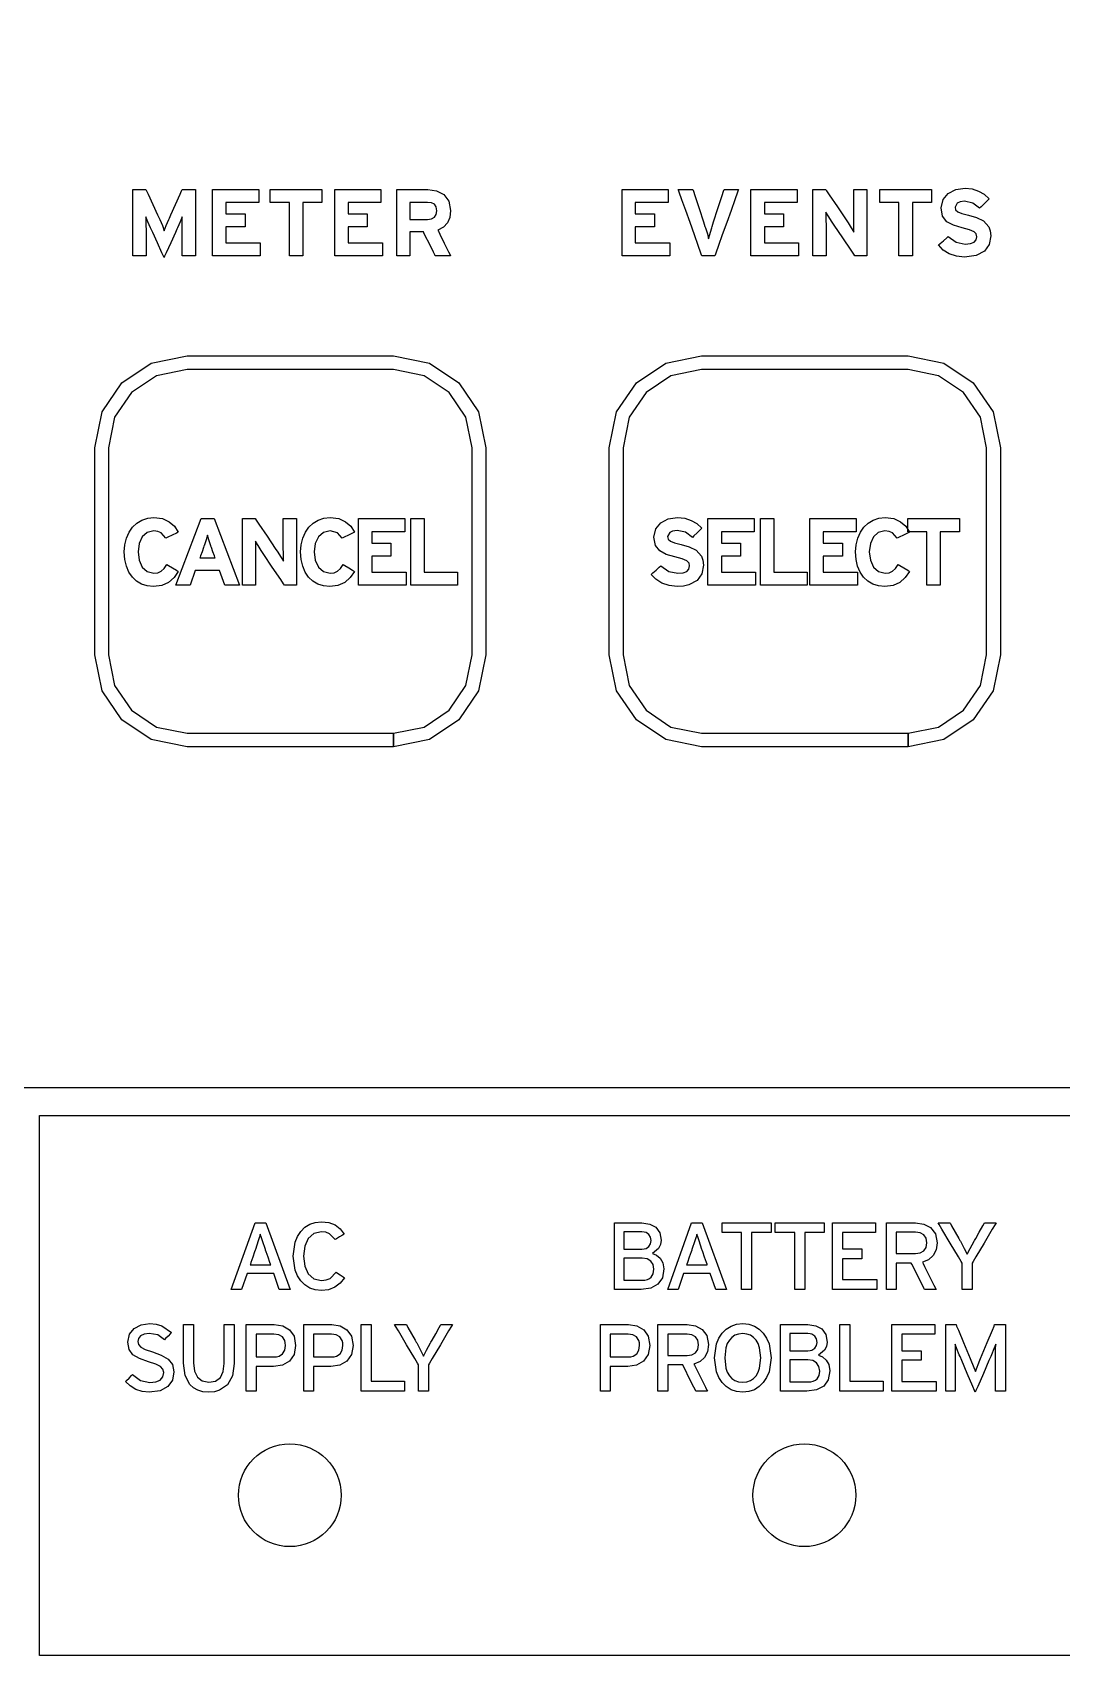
# Model space of a CAD drawing. Extents: x 0.4 to 9, y 0.3 to 17.6.
# Drawn here: x 2.424 to 3.924, y 9.754 to 12.12 of the extents above; entities that cross this region are included whole.
import ezdxf

# ---------------------------------------------------------------- set-up
doc = ezdxf.new("R2010")
doc.units = 0
doc.header["$MEASUREMENT"] = 0
doc.layers.get('0').update_dxf_attribs({"linetype": 'CONTINUOUS'})

msp = doc.modelspace()

# ---------------------------------------------------------------- linework, layer by layer
at = {"color": 7}
for points in [[(5.8565, 10.5811), (4.6613, 10.5811), (3.4661, 10.5811), (2.4235, 10.5811), (1.6861, 10.5811), (1.4795, 10.5811), (1.4064, 10.5811), (1.4064, 10.7442), (1.4064, 11.174), (1.4064, 12.4784), (1.4064, 13.7828), (1.4064, 14.2126), (1.4064, 14.3756), (1.4864, 14.4557)], [(2.642, 11.794), (2.642, 11.7956), (2.642, 11.7996), (2.642, 11.8118), (2.642, 11.8241), (2.642, 11.8281), (2.642, 11.8296), (2.6421, 11.8408), (2.6421, 11.8468), (2.6421, 11.851), (2.6392, 11.8436), (2.6354, 11.8347), (2.6345, 11.8329), (2.6323, 11.828), (2.6255, 11.8132), (2.6188, 11.7984), (2.6165, 11.7935), (2.6157, 11.7917), (2.6149, 11.7935), (2.6126, 11.7984), (2.6059, 11.8132), (2.5991, 11.828), (2.5969, 11.8329), (2.596, 11.8347), (2.5922, 11.8436), (2.5892, 11.851), (2.5893, 11.8468), (2.5893, 11.8408), (2.5894, 11.8296), (2.5894, 11.8281), (2.5894, 11.8241), (2.5894, 11.8118), (2.5894, 11.7996), (2.5894, 11.7956), (2.5894, 11.794), (2.5864, 11.794), (2.5799, 11.794), (2.5734, 11.794), (2.5704, 11.794), (2.5704, 11.7951), (2.5704, 11.7982), (2.5704, 11.8092), (2.5704, 11.8247), (2.5704, 11.8425), (2.5704, 11.8603), (2.5704, 11.8759), (2.5704, 11.8868), (2.5704, 11.8899), (2.5704, 11.891), (2.5734, 11.891), (2.5798, 11.891), (2.5863, 11.891), (2.5892, 11.891), (2.5901, 11.8891), (2.5924, 11.8841), (2.5993, 11.869), (2.6063, 11.8538), (2.6086, 11.8488), (2.6094, 11.8469), (2.6132, 11.8382), (2.616, 11.8306), (2.6189, 11.8382), (2.6226, 11.8469), (2.6235, 11.8488), (2.6257, 11.8538), (2.6324, 11.869), (2.6391, 11.8841), (2.6413, 11.8891), (2.6421, 11.891), (2.6451, 11.891), (2.6517, 11.891), (2.6583, 11.891), (2.6613, 11.891), (2.6613, 11.8899), (2.6613, 11.8868), (2.6613, 11.8759), (2.6613, 11.8603), (2.6613, 11.8425), (2.6613, 11.8247), (2.6613, 11.8092), (2.6613, 11.7982), (2.6613, 11.7951), (2.6613, 11.794), (2.6583, 11.794), (2.6516, 11.794), (2.645, 11.794), (2.642, 11.794)], [(3.0111, 11.794), (3.0103, 11.7955), (3.0084, 11.7995), (3.0024, 11.8115), (2.9965, 11.8235), (2.9945, 11.8275), (2.9938, 11.829), (2.9907, 11.829), (2.9839, 11.829), (2.9772, 11.829), (2.9741, 11.829), (2.9741, 11.8275), (2.9741, 11.8235), (2.9741, 11.8115), (2.9741, 11.7995), (2.9741, 11.7955), (2.9741, 11.794), (2.9711, 11.794), (2.9644, 11.794), (2.9578, 11.794), (2.9548, 11.794), (2.9548, 11.7951), (2.9548, 11.7982), (2.9548, 11.8092), (2.9548, 11.8247), (2.9548, 11.8425), (2.9548, 11.8603), (2.9548, 11.8759), (2.9548, 11.8868), (2.9548, 11.8899), (2.9548, 11.891), (2.9567, 11.891), (2.9619, 11.891), (2.9774, 11.891), (2.993, 11.891), (2.9981, 11.891), (3, 11.891), (3.013, 11.8891), (3.0236, 11.8833), (3.0308, 11.8737), (3.0334, 11.8601), (3.0323, 11.8502), (3.0288, 11.8422), (3.0229, 11.8361), (3.0148, 11.8317), (3.0156, 11.83), (3.0177, 11.8258), (3.0241, 11.8128), (3.0305, 11.7999), (3.0326, 11.7956), (3.0334, 11.794), (3.03, 11.794), (3.0223, 11.794), (3.0146, 11.794), (3.0111, 11.794)], [(3.4185, 11.794), (3.4155, 11.794), (3.4091, 11.794), (3.4026, 11.794), (3.3997, 11.794), (3.3993, 11.7951), (3.3982, 11.7982), (3.3943, 11.8092), (3.3887, 11.8247), (3.3824, 11.8425), (3.376, 11.8603), (3.3705, 11.8759), (3.3666, 11.8868), (3.3655, 11.8899), (3.3651, 11.891), (3.3684, 11.891), (3.3758, 11.891), (3.3832, 11.891), (3.3866, 11.891), (3.3874, 11.8886), (3.3895, 11.8822), (3.3958, 11.8629), (3.4021, 11.8435), (3.4041, 11.8371), (3.4049, 11.8347), (3.4076, 11.826), (3.4095, 11.8188), (3.4139, 11.8347), (3.4147, 11.8371), (3.4167, 11.8435), (3.4229, 11.8629), (3.4291, 11.8822), (3.4311, 11.8886), (3.4319, 11.891), (3.4352, 11.891), (3.4425, 11.891), (3.4498, 11.891), (3.4531, 11.891), (3.4527, 11.8899), (3.4516, 11.8868), (3.4477, 11.8759), (3.4421, 11.8603), (3.4358, 11.8425), (3.4294, 11.8247), (3.4239, 11.8092), (3.42, 11.7982), (3.4189, 11.7951), (3.4185, 11.794)], [(3.6228, 11.794), (3.6212, 11.7963), (3.6172, 11.8023), (3.605, 11.8205), (3.5927, 11.8387), (3.5887, 11.8447), (3.5872, 11.8469), (3.5804, 11.8578), (3.5804, 11.8538), (3.5805, 11.848), (3.5806, 11.8368), (3.5806, 11.8349), (3.5806, 11.8301), (3.5806, 11.8154), (3.5806, 11.8007), (3.5806, 11.7959), (3.5806, 11.794), (3.5776, 11.794), (3.571, 11.794), (3.5644, 11.794), (3.5614, 11.794), (3.5614, 11.7951), (3.5614, 11.7982), (3.5614, 11.8092), (3.5614, 11.8247), (3.5614, 11.8425), (3.5614, 11.8603), (3.5614, 11.8759), (3.5614, 11.8868), (3.5614, 11.8899), (3.5614, 11.891), (3.5643, 11.891), (3.5707, 11.891), (3.5771, 11.891), (3.5801, 11.891), (3.5815, 11.8888), (3.5854, 11.883), (3.5973, 11.8654), (3.6091, 11.8478), (3.613, 11.842), (3.6145, 11.8398), (3.6212, 11.8286), (3.6212, 11.8328), (3.6212, 11.8387), (3.6211, 11.85), (3.6211, 11.8517), (3.6211, 11.8564), (3.6211, 11.8705), (3.6211, 11.8846), (3.6211, 11.8892), (3.6211, 11.891), (3.6241, 11.891), (3.6307, 11.891), (3.6372, 11.891), (3.6402, 11.891), (3.6402, 11.8899), (3.6402, 11.8868), (3.6402, 11.8759), (3.6402, 11.8603), (3.6402, 11.8425), (3.6402, 11.8247), (3.6402, 11.8092), (3.6402, 11.7982), (3.6402, 11.7951), (3.6402, 11.794), (3.6375, 11.794), (3.6315, 11.794), (3.6255, 11.794), (3.6228, 11.794)], [(3.7825, 11.7923), (3.7707, 11.7936), (3.7602, 11.7971), (3.7514, 11.8026), (3.7447, 11.81), (3.7469, 11.8119), (3.7517, 11.8162), (3.7565, 11.8205), (3.7587, 11.8225), (3.7702, 11.814), (3.7835, 11.8113), (3.791, 11.812), (3.7963, 11.8139), (3.7994, 11.8172), (3.8005, 11.8218), (3.7996, 11.826), (3.7965, 11.8293), (3.7899, 11.8322), (3.7788, 11.8351), (3.7665, 11.8386), (3.7569, 11.8439), (3.7506, 11.8521), (3.7484, 11.8642), (3.7511, 11.8761), (3.7586, 11.8851), (3.7696, 11.8907), (3.7832, 11.8927), (3.7938, 11.8917), (3.803, 11.8886), (3.8112, 11.8838), (3.8186, 11.8774), (3.8164, 11.8753), (3.8116, 11.8705), (3.8067, 11.8657), (3.8045, 11.8635), (3.7945, 11.871), (3.7825, 11.8737), (3.7759, 11.873), (3.7716, 11.871), (3.7686, 11.8649), (3.7695, 11.861), (3.7725, 11.8581), (3.7785, 11.8557), (3.7881, 11.8534), (3.7997, 11.8501), (3.8101, 11.8449), (3.8177, 11.8364), (3.8199, 11.8305), (3.8206, 11.8232), (3.8184, 11.8106), (3.8115, 11.8009), (3.7996, 11.7946), (3.7825, 11.7923)], [(2.9995, 11.872), (2.9984, 11.872), (2.9956, 11.872), (2.9868, 11.872), (2.9781, 11.872), (2.9752, 11.872), (2.9741, 11.872), (2.9741, 11.871), (2.9741, 11.8681), (2.9741, 11.8596), (2.9741, 11.8511), (2.9741, 11.8483), (2.9741, 11.8473), (2.9752, 11.8473), (2.9781, 11.8473), (2.9868, 11.8473), (2.9956, 11.8473), (2.9984, 11.8473), (2.9995, 11.8473), (3.0055, 11.848), (3.0099, 11.8504), (3.0125, 11.8543), (3.0134, 11.8598), (3.0125, 11.8654), (3.0097, 11.8692), (3.0054, 11.8713), (2.9995, 11.872)], [(2.6493, 11.0782), (2.5969, 11.0889), (2.5541, 11.1176), (2.5253, 11.1602), (2.5146, 11.2125), (2.5146, 11.2125), (2.5146, 11.2255), (2.5146, 11.2597), (2.5146, 11.3634), (2.5146, 11.4671), (2.5146, 11.5013), (2.5146, 11.5143), (2.5253, 11.5665), (2.5541, 11.6091), (2.5969, 11.6377), (2.6493, 11.6482), (2.6493, 11.6482), (2.6622, 11.6482), (2.6963, 11.6482), (2.7996, 11.6482), (2.903, 11.6482), (2.9371, 11.6482), (2.95, 11.6482), (3.0024, 11.6377), (3.0452, 11.6091), (3.074, 11.5665), (3.0846, 11.5143), (3.0846, 11.5143), (3.0846, 11.5013), (3.0846, 11.4671), (3.0846, 11.3634), (3.0846, 11.2597), (3.0846, 11.2255), (3.0846, 11.2125), (3.074, 11.1602), (3.0452, 11.1176), (3.0024, 11.0889), (2.95, 11.0782), (2.95, 11.0782), (2.95, 11.0884), (2.95, 11.0982), (2.9948, 11.1072), (3.0312, 11.1317), (3.0557, 11.168), (3.0646, 11.2125), (3.0646, 11.2125), (3.0646, 11.2255), (3.0646, 11.2597), (3.0646, 11.3634), (3.0646, 11.4671), (3.0646, 11.5013), (3.0646, 11.5143), (3.0557, 11.5587), (3.0312, 11.5949), (2.9948, 11.6193), (2.95, 11.6282), (2.95, 11.6282), (2.9371, 11.6282), (2.903, 11.6282), (2.7996, 11.6282), (2.6963, 11.6282), (2.6622, 11.6282), (2.6493, 11.6282), (2.6046, 11.6193), (2.5682, 11.5949), (2.5436, 11.5587), (2.5347, 11.5143), (2.5347, 11.5143), (2.5347, 11.5013), (2.5347, 11.4671), (2.5347, 11.3634), (2.5347, 11.2597), (2.5347, 11.2255), (2.5347, 11.2125), (2.5436, 11.168), (2.5682, 11.1317), (2.6046, 11.1072), (2.6493, 11.0982), (2.6493, 11.0982), (2.6622, 11.0982), (2.6963, 11.0982), (2.7996, 11.0982), (2.903, 11.0982), (2.9371, 11.0982), (2.95, 11.0982), (2.95, 11.0884), (2.95, 11.0782), (2.9371, 11.0782), (2.903, 11.0782), (2.7996, 11.0782), (2.6963, 11.0782), (2.6622, 11.0782), (2.6493, 11.0782), (2.6493, 11.0782)], [(3.3993, 11.0782), (3.3469, 11.0889), (3.3042, 11.1176), (3.2753, 11.1602), (3.2647, 11.2125), (3.2647, 11.2125), (3.2647, 11.2255), (3.2647, 11.2597), (3.2647, 11.3634), (3.2647, 11.4671), (3.2647, 11.5013), (3.2647, 11.5143), (3.2753, 11.5665), (3.3042, 11.6091), (3.3469, 11.6377), (3.3993, 11.6482), (3.3993, 11.6482), (3.4122, 11.6482), (3.4463, 11.6482), (3.5497, 11.6482), (3.6531, 11.6482), (3.6872, 11.6482), (3.7001, 11.6482), (3.7525, 11.6377), (3.7952, 11.6091), (3.8241, 11.5665), (3.8347, 11.5143), (3.8347, 11.5143), (3.8347, 11.5013), (3.8347, 11.4671), (3.8347, 11.3634), (3.8347, 11.2597), (3.8347, 11.2255), (3.8347, 11.2125), (3.8241, 11.1602), (3.7952, 11.1176), (3.7525, 11.0889), (3.7001, 11.0782), (3.7001, 11.0782), (3.7001, 11.0884), (3.7001, 11.0982), (3.7447, 11.1072), (3.7812, 11.1317), (3.8057, 11.168), (3.8147, 11.2125), (3.8147, 11.2125), (3.8147, 11.2255), (3.8147, 11.2597), (3.8147, 11.3634), (3.8147, 11.4671), (3.8147, 11.5013), (3.8147, 11.5143), (3.8057, 11.5587), (3.7812, 11.5949), (3.7447, 11.6193), (3.7001, 11.6282), (3.7001, 11.6282), (3.6872, 11.6282), (3.6531, 11.6282), (3.5497, 11.6282), (3.4463, 11.6282), (3.4122, 11.6282), (3.3993, 11.6282), (3.3546, 11.6193), (3.3182, 11.5949), (3.2937, 11.5587), (3.2847, 11.5143), (3.2847, 11.5143), (3.2847, 11.5013), (3.2847, 11.4671), (3.2847, 11.3634), (3.2847, 11.2597), (3.2847, 11.2255), (3.2847, 11.2125), (3.2937, 11.168), (3.3182, 11.1317), (3.3546, 11.1072), (3.3993, 11.0982), (3.3993, 11.0982), (3.4122, 11.0982), (3.4463, 11.0982), (3.5497, 11.0982), (3.6531, 11.0982), (3.6872, 11.0982), (3.7001, 11.0982), (3.7001, 11.0884), (3.7001, 11.0782), (3.6872, 11.0782), (3.6531, 11.0782), (3.5497, 11.0782), (3.4463, 11.0782), (3.4122, 11.0782), (3.3993, 11.0782), (3.3993, 11.0782)], [(2.6184, 11.3827), (2.6115, 11.3905), (2.6066, 11.3925), (2.6006, 11.3932), (2.5909, 11.3909), (2.5837, 11.3845), (2.5792, 11.3748), (2.5777, 11.3624), (2.5793, 11.3503), (2.5838, 11.3405), (2.591, 11.3339), (2.6008, 11.3315), (2.6067, 11.3322), (2.6116, 11.3345), (2.6159, 11.3384), (2.6198, 11.3441), (2.6223, 11.3425), (2.628, 11.3391), (2.6336, 11.3358), (2.6362, 11.3342), (2.6302, 11.3251), (2.6223, 11.3181), (2.6124, 11.3137), (2.6003, 11.3122), (2.5911, 11.3131), (2.5829, 11.3157), (2.5756, 11.32), (2.5695, 11.3258), (2.5645, 11.3331), (2.5608, 11.3417), (2.5585, 11.3515), (2.5577, 11.3624), (2.5585, 11.373), (2.5609, 11.3827), (2.5647, 11.3912), (2.5698, 11.3985), (2.5761, 11.4045), (2.5835, 11.4089), (2.5918, 11.4116), (2.6009, 11.4126), (2.6133, 11.411), (2.6232, 11.4066), (2.6308, 11.3998), (2.6364, 11.3912), (2.6336, 11.3899), (2.6274, 11.387), (2.6212, 11.384), (2.6184, 11.3827)], [(2.7913, 11.3139), (2.7898, 11.3162), (2.7858, 11.3221), (2.7735, 11.3403), (2.7612, 11.3585), (2.7571, 11.3645), (2.7556, 11.3668), (2.7488, 11.378), (2.7488, 11.3738), (2.749, 11.3679), (2.7491, 11.3566), (2.7491, 11.3548), (2.7491, 11.3499), (2.7491, 11.3352), (2.7491, 11.3206), (2.7491, 11.3157), (2.7491, 11.3139), (2.7461, 11.3139), (2.7395, 11.3139), (2.733, 11.3139), (2.73, 11.3139), (2.73, 11.315), (2.73, 11.3181), (2.73, 11.3291), (2.73, 11.3447), (2.73, 11.3625), (2.73, 11.3804), (2.73, 11.396), (2.73, 11.407), (2.73, 11.4101), (2.73, 11.4112), (2.7329, 11.4112), (2.7393, 11.4112), (2.7457, 11.4112), (2.7486, 11.4112), (2.7501, 11.409), (2.754, 11.4031), (2.7658, 11.3854), (2.7777, 11.3677), (2.7816, 11.3619), (2.783, 11.3597), (2.7898, 11.3488), (2.7898, 11.3528), (2.7896, 11.3586), (2.7895, 11.3698), (2.7895, 11.3716), (2.7895, 11.3763), (2.7895, 11.3905), (2.7895, 11.4047), (2.7895, 11.4094), (2.7895, 11.4112), (2.7925, 11.4112), (2.7991, 11.4112), (2.8056, 11.4112), (2.8086, 11.4112), (2.8086, 11.4101), (2.8086, 11.407), (2.8086, 11.396), (2.8086, 11.3804), (2.8086, 11.3625), (2.8086, 11.3447), (2.8086, 11.3291), (2.8086, 11.3181), (2.8086, 11.315), (2.8086, 11.3139), (2.8059, 11.3139), (2.8, 11.3139), (2.794, 11.3139), (2.7913, 11.3139)], [(2.8753, 11.3827), (2.8684, 11.3905), (2.8576, 11.3932), (2.8479, 11.3909), (2.8406, 11.3845), (2.8361, 11.3748), (2.8346, 11.3624), (2.8361, 11.3503), (2.8406, 11.3405), (2.8479, 11.3339), (2.8576, 11.3315), (2.8636, 11.3322), (2.8685, 11.3345), (2.8728, 11.3384), (2.8768, 11.3441), (2.8793, 11.3425), (2.8849, 11.3391), (2.8905, 11.3358), (2.8931, 11.3342), (2.8871, 11.3251), (2.8792, 11.3181), (2.8692, 11.3137), (2.8571, 11.3122), (2.848, 11.3131), (2.8398, 11.3157), (2.8325, 11.32), (2.8264, 11.3258), (2.8214, 11.3331), (2.8178, 11.3417), (2.8155, 11.3515), (2.8147, 11.3624), (2.8155, 11.373), (2.8179, 11.3827), (2.8217, 11.3912), (2.8267, 11.3985), (2.833, 11.4045), (2.8403, 11.4089), (2.8486, 11.4116), (2.8578, 11.4126), (2.8702, 11.411), (2.8802, 11.4066), (2.8878, 11.3998), (2.8934, 11.3912), (2.8906, 11.3899), (2.8843, 11.387), (2.8781, 11.384), (2.8753, 11.3827)], [(3.3635, 11.3122), (3.3519, 11.3135), (3.3414, 11.3171), (3.3326, 11.3226), (3.3259, 11.3298), (3.3281, 11.3318), (3.3329, 11.3361), (3.3376, 11.3404), (3.3398, 11.3424), (3.3513, 11.334), (3.3647, 11.3315), (3.3722, 11.3321), (3.3775, 11.334), (3.3807, 11.3372), (3.3817, 11.342), (3.3809, 11.346), (3.3777, 11.3493), (3.3711, 11.3522), (3.36, 11.3553), (3.3477, 11.3588), (3.3381, 11.3641), (3.3319, 11.3721), (3.3296, 11.3841), (3.3323, 11.396), (3.3397, 11.4049), (3.3507, 11.4106), (3.3642, 11.4126), (3.3749, 11.4115), (3.3842, 11.4085), (3.3924, 11.4037), (3.3997, 11.3973), (3.3975, 11.3952), (3.3927, 11.3905), (3.3879, 11.3859), (3.3858, 11.3837), (3.3757, 11.3911), (3.3635, 11.3936), (3.357, 11.3928), (3.3527, 11.3909), (3.3496, 11.3851), (3.3505, 11.3812), (3.3537, 11.3783), (3.3597, 11.3758), (3.3693, 11.3732), (3.3809, 11.3701), (3.3914, 11.3649), (3.3989, 11.3564), (3.4011, 11.3506), (3.4019, 11.3434), (3.3996, 11.3306), (3.3927, 11.3208), (3.3808, 11.3144), (3.3728, 11.3128), (3.3635, 11.3122)], [(3.6843, 11.3827), (3.6774, 11.3905), (3.6725, 11.3925), (3.6665, 11.3932), (3.6568, 11.3909), (3.6496, 11.3845), (3.6452, 11.3748), (3.6436, 11.3624), (3.6452, 11.3503), (3.6497, 11.3405), (3.6569, 11.3339), (3.6667, 11.3315), (3.6726, 11.3322), (3.6775, 11.3345), (3.6818, 11.3384), (3.6857, 11.3441), (3.6882, 11.3425), (3.6939, 11.3391), (3.6996, 11.3358), (3.7021, 11.3342), (3.6961, 11.3251), (3.6882, 11.3181), (3.6783, 11.3137), (3.6662, 11.3122), (3.657, 11.3131), (3.6488, 11.3157), (3.6415, 11.32), (3.6354, 11.3258), (3.6304, 11.3331), (3.6267, 11.3417), (3.6244, 11.3515), (3.6236, 11.3624), (3.6244, 11.373), (3.6268, 11.3827), (3.6306, 11.3912), (3.6357, 11.3985), (3.642, 11.4045), (3.6494, 11.4089), (3.6577, 11.4116), (3.6669, 11.4126), (3.6793, 11.411), (3.6892, 11.4066), (3.6968, 11.3998), (3.7023, 11.3912), (3.6995, 11.3899), (3.6933, 11.387), (3.6871, 11.384), (3.6843, 11.3827)], [(2.6839, 11.3715), (2.681, 11.3799), (2.6798, 11.3836), (2.6789, 11.3868), (2.678, 11.3836), (2.6769, 11.3799), (2.674, 11.3715), (2.6738, 11.3708), (2.6731, 11.3688), (2.671, 11.3627), (2.6689, 11.3567), (2.6682, 11.3547), (2.6679, 11.3539), (2.6689, 11.3539), (2.6714, 11.3539), (2.679, 11.3539), (2.6867, 11.3539), (2.6892, 11.3539), (2.6901, 11.3539), (2.6899, 11.3547), (2.6891, 11.3567), (2.687, 11.3627), (2.6848, 11.3688), (2.6841, 11.3708), (2.6839, 11.3715)], [(2.7634, 10.3458), (2.7592, 10.3581), (2.7572, 10.364), (2.7559, 10.3682), (2.7547, 10.364), (2.7529, 10.3581), (2.749, 10.3458), (2.7486, 10.3448), (2.7477, 10.3423), (2.7451, 10.3346), (2.7424, 10.3269), (2.7415, 10.3244), (2.7412, 10.3234), (2.7424, 10.3234), (2.7458, 10.3234), (2.7562, 10.3234), (2.7665, 10.3234), (2.7699, 10.3234), (2.7712, 10.3234), (2.7708, 10.3244), (2.7699, 10.3269), (2.7673, 10.3346), (2.7646, 10.3423), (2.7637, 10.3448), (2.7634, 10.3458)], [(2.8451, 10.2858), (2.8361, 10.2867), (2.828, 10.2895), (2.8209, 10.2939), (2.815, 10.2998), (2.8103, 10.3071), (2.8068, 10.3157), (2.8039, 10.336), (2.8068, 10.3563), (2.8103, 10.3648), (2.815, 10.3721), (2.8209, 10.378), (2.828, 10.3825), (2.8361, 10.3852), (2.8451, 10.3861), (2.8559, 10.385), (2.865, 10.3814), (2.8723, 10.3757), (2.878, 10.3678), (2.876, 10.3666), (2.8715, 10.3639), (2.8671, 10.3613), (2.8651, 10.36), (2.857, 10.3687), (2.8517, 10.3709), (2.8451, 10.3716), (2.8339, 10.3691), (2.8257, 10.3619), (2.8207, 10.3507), (2.819, 10.336), (2.8207, 10.3212), (2.8257, 10.31), (2.8339, 10.3029), (2.8451, 10.3004), (2.8519, 10.3012), (2.8576, 10.3035), (2.8664, 10.3126), (2.8683, 10.3113), (2.8725, 10.3085), (2.8766, 10.3057), (2.8785, 10.3044), (2.8724, 10.2965), (2.8646, 10.2907), (2.8555, 10.287), (2.8451, 10.2858)], [(3.311, 10.2875), (3.3093, 10.2875), (3.3049, 10.2875), (3.2917, 10.2875), (3.2784, 10.2875), (3.274, 10.2875), (3.2723, 10.2875), (3.2723, 10.2886), (3.2723, 10.2916), (3.2723, 10.3026), (3.2723, 10.3182), (3.2723, 10.336), (3.2723, 10.3538), (3.2723, 10.3693), (3.2723, 10.3803), (3.2723, 10.3834), (3.2723, 10.3845), (3.2741, 10.3845), (3.2786, 10.3845), (3.2923, 10.3845), (3.3061, 10.3845), (3.3106, 10.3845), (3.3123, 10.3845), (3.3238, 10.3828), (3.3326, 10.378), (3.3382, 10.3701), (3.3401, 10.3594), (3.3392, 10.3527), (3.3366, 10.3473), (3.3278, 10.34), (3.3336, 10.3375), (3.3389, 10.333), (3.3427, 10.3263), (3.3442, 10.3173), (3.342, 10.3044), (3.3356, 10.295), (3.3251, 10.2894), (3.311, 10.2875)], [(3.3122, 10.3712), (3.3111, 10.3712), (3.3081, 10.3712), (3.2991, 10.3712), (3.2901, 10.3712), (3.2872, 10.3712), (3.2861, 10.3712), (3.2861, 10.3702), (3.2861, 10.3673), (3.2861, 10.3587), (3.2861, 10.3501), (3.2861, 10.3472), (3.2861, 10.3461), (3.2872, 10.3461), (3.2901, 10.3461), (3.2991, 10.3461), (3.3081, 10.3461), (3.3111, 10.3461), (3.3122, 10.3461), (3.3155, 10.3464), (3.3183, 10.3472), (3.3224, 10.35), (3.3248, 10.354), (3.3256, 10.3587), (3.3248, 10.3636), (3.3225, 10.3676), (3.3183, 10.3703), (3.3155, 10.371), (3.3122, 10.3712)], [(3.3997, 10.3458), (3.3955, 10.3581), (3.3936, 10.364), (3.3924, 10.3682), (3.3911, 10.364), (3.3893, 10.3581), (3.3852, 10.3458), (3.3849, 10.3448), (3.384, 10.3423), (3.3813, 10.3346), (3.3787, 10.3269), (3.3778, 10.3244), (3.3774, 10.3234), (3.3787, 10.3234), (3.3821, 10.3234), (3.3925, 10.3234), (3.4028, 10.3234), (3.4062, 10.3234), (3.4075, 10.3234), (3.4071, 10.3244), (3.4062, 10.3269), (3.4036, 10.3346), (3.4009, 10.3423), (3.4, 10.3448), (3.3997, 10.3458)], [(3.7211, 10.3271), (3.722, 10.3254), (3.7242, 10.3209), (3.731, 10.3073), (3.7378, 10.2937), (3.7401, 10.2892), (3.7409, 10.2875), (3.7383, 10.2875), (3.7326, 10.2875), (3.7268, 10.2875), (3.7242, 10.2875), (3.7233, 10.2891), (3.7211, 10.2935), (3.7145, 10.3066), (3.7079, 10.3198), (3.7057, 10.3241), (3.7048, 10.3258), (3.7014, 10.3258), (3.6938, 10.3258), (3.6862, 10.3258), (3.6828, 10.3258), (3.6828, 10.3241), (3.6828, 10.3198), (3.6828, 10.3066), (3.6828, 10.2935), (3.6828, 10.2891), (3.6828, 10.2875), (3.6806, 10.2875), (3.6757, 10.2875), (3.6708, 10.2875), (3.6686, 10.2875), (3.6686, 10.2886), (3.6686, 10.2916), (3.6686, 10.3026), (3.6686, 10.3182), (3.6686, 10.336), (3.6686, 10.3538), (3.6686, 10.3693), (3.6686, 10.3803), (3.6686, 10.3834), (3.6686, 10.3845), (3.6704, 10.3845), (3.6752, 10.3845), (3.6898, 10.3845), (3.7045, 10.3845), (3.7093, 10.3845), (3.7111, 10.3845), (3.7232, 10.3828), (3.7331, 10.3775), (3.74, 10.3686), (3.7425, 10.3556), (3.741, 10.3451), (3.7367, 10.3368), (3.73, 10.3308), (3.7211, 10.3271)], [(3.7111, 10.3709), (3.7099, 10.3709), (3.7067, 10.3709), (3.697, 10.3709), (3.6872, 10.3709), (3.684, 10.3709), (3.6828, 10.3709), (3.6828, 10.3695), (3.6828, 10.366), (3.6828, 10.3553), (3.6828, 10.3446), (3.6828, 10.341), (3.6828, 10.3397), (3.684, 10.3397), (3.6872, 10.3397), (3.697, 10.3397), (3.7067, 10.3397), (3.7099, 10.3397), (3.7111, 10.3397), (3.7179, 10.3407), (3.7231, 10.3436), (3.7265, 10.3484), (3.7277, 10.3553), (3.7265, 10.362), (3.7232, 10.3669), (3.7179, 10.3699), (3.7111, 10.3709)], [(3.7935, 10.3258), (3.7935, 10.3241), (3.7935, 10.3198), (3.7935, 10.3066), (3.7935, 10.2935), (3.7935, 10.2891), (3.7935, 10.2875), (3.7912, 10.2875), (3.7862, 10.2875), (3.7812, 10.2875), (3.7789, 10.2875), (3.7789, 10.2891), (3.7789, 10.2935), (3.7789, 10.3066), (3.7789, 10.3198), (3.7789, 10.3241), (3.7789, 10.3258), (3.7774, 10.3283), (3.7735, 10.335), (3.7615, 10.3551), (3.7496, 10.3753), (3.7457, 10.3819), (3.7442, 10.3845), (3.7468, 10.3845), (3.7526, 10.3845), (3.7585, 10.3845), (3.7611, 10.3845), (3.7618, 10.3833), (3.7635, 10.3803), (3.7688, 10.3711), (3.774, 10.3619), (3.7757, 10.3588), (3.7764, 10.3577), (3.782, 10.3473), (3.7864, 10.3387), (3.7907, 10.3472), (3.7964, 10.3577), (3.797, 10.3588), (3.7988, 10.3619), (3.804, 10.3711), (3.8093, 10.3803), (3.811, 10.3833), (3.8116, 10.3845), (3.8143, 10.3845), (3.82, 10.3845), (3.8258, 10.3845), (3.8284, 10.3845), (3.8269, 10.3819), (3.823, 10.3753), (3.811, 10.3551), (3.799, 10.335), (3.795, 10.3283), (3.7935, 10.3258)], [(3.3125, 10.3329), (3.3114, 10.3329), (3.3084, 10.3329), (3.2993, 10.3329), (3.2902, 10.3329), (3.2872, 10.3329), (3.2861, 10.3329), (3.2861, 10.3315), (3.2861, 10.3279), (3.2861, 10.3227), (3.2861, 10.3168), (3.2861, 10.3109), (3.2861, 10.3057), (3.2861, 10.3021), (3.2861, 10.3007), (3.2872, 10.3007), (3.2901, 10.3007), (3.299, 10.3007), (3.308, 10.3007), (3.3109, 10.3007), (3.312, 10.3007), (3.3165, 10.301), (3.3202, 10.3019), (3.3232, 10.3033), (3.3257, 10.3052), (3.3287, 10.3103), (3.3296, 10.317), (3.3285, 10.3236), (3.3251, 10.3286), (3.3198, 10.3318), (3.3125, 10.3329)], [(2.5938, 10.1376), (2.5837, 10.1387), (2.5744, 10.1418), (2.5662, 10.1468), (2.5594, 10.1532), (2.561, 10.1548), (2.5646, 10.1583), (2.5681, 10.1618), (2.5697, 10.1634), (2.5814, 10.1549), (2.595, 10.1518), (2.6039, 10.1527), (2.6102, 10.1554), (2.6139, 10.1599), (2.6152, 10.1661), (2.614, 10.1711), (2.6103, 10.1751), (2.6035, 10.1786), (2.5931, 10.182), (2.5797, 10.1866), (2.5703, 10.1921), (2.5647, 10.1998), (2.5628, 10.2108), (2.5653, 10.222), (2.5721, 10.2305), (2.5823, 10.2358), (2.5948, 10.2376), (2.6042, 10.2368), (2.6125, 10.2342), (2.6267, 10.2247), (2.6251, 10.2231), (2.6215, 10.2195), (2.618, 10.2159), (2.6164, 10.2142), (2.6064, 10.2211), (2.5938, 10.2234), (2.5865, 10.2224), (2.5814, 10.2199), (2.5785, 10.2161), (2.5775, 10.2115), (2.5785, 10.207), (2.5819, 10.2033), (2.5883, 10.1998), (2.5987, 10.1963), (2.6117, 10.1917), (2.6215, 10.186), (2.6278, 10.1781), (2.6299, 10.1671), (2.6278, 10.1551), (2.6212, 10.1457), (2.61, 10.1397), (2.5938, 10.1376)], [(2.6806, 10.1376), (2.6721, 10.1383), (2.6648, 10.1405), (2.6585, 10.1439), (2.6533, 10.1487), (2.6463, 10.1621), (2.644, 10.18), (2.644, 10.1824), (2.644, 10.1888), (2.644, 10.2081), (2.644, 10.2275), (2.644, 10.2339), (2.644, 10.2363), (2.6463, 10.2363), (2.6513, 10.2363), (2.6563, 10.2363), (2.6586, 10.2363), (2.6586, 10.2339), (2.6586, 10.2275), (2.6586, 10.2083), (2.6586, 10.1891), (2.6586, 10.1827), (2.6586, 10.1803), (2.66, 10.1682), (2.6642, 10.1594), (2.6712, 10.154), (2.6808, 10.1522), (2.6908, 10.1539), (2.6978, 10.1591), (2.702, 10.1676), (2.7033, 10.1793), (2.7033, 10.1818), (2.7033, 10.1882), (2.7033, 10.2078), (2.7033, 10.2274), (2.7033, 10.2338), (2.7033, 10.2363), (2.7056, 10.2363), (2.7106, 10.2363), (2.7157, 10.2363), (2.7179, 10.2363), (2.7179, 10.2338), (2.7179, 10.2274), (2.7179, 10.208), (2.7179, 10.1885), (2.7179, 10.1821), (2.7179, 10.1796), (2.7155, 10.1616), (2.7083, 10.1485), (2.6966, 10.1404), (2.6891, 10.1383), (2.6806, 10.1376)], [(2.7752, 10.1752), (2.7741, 10.1752), (2.7713, 10.1752), (2.7625, 10.1752), (2.7538, 10.1752), (2.7509, 10.1752), (2.7498, 10.1752), (2.7498, 10.1737), (2.7498, 10.1696), (2.7498, 10.1571), (2.7498, 10.1446), (2.7498, 10.1405), (2.7498, 10.139), (2.7476, 10.139), (2.7427, 10.139), (2.7378, 10.139), (2.7356, 10.139), (2.7356, 10.14), (2.7356, 10.1431), (2.7356, 10.1542), (2.7356, 10.1697), (2.7356, 10.1876), (2.7356, 10.2055), (2.7356, 10.2211), (2.7356, 10.2321), (2.7356, 10.2352), (2.7356, 10.2363), (2.7373, 10.2363), (2.7419, 10.2363), (2.7559, 10.2363), (2.7699, 10.2363), (2.7745, 10.2363), (2.7763, 10.2363), (2.7887, 10.2344), (2.7986, 10.2286), (2.8051, 10.2191), (2.8074, 10.2058), (2.8051, 10.1925), (2.7985, 10.183), (2.7883, 10.1772), (2.7752, 10.1752)], [(2.7759, 10.2224), (2.7748, 10.2224), (2.7718, 10.2224), (2.7629, 10.2224), (2.7539, 10.2224), (2.7509, 10.2224), (2.7498, 10.2224), (2.7498, 10.2209), (2.7498, 10.2172), (2.7498, 10.2119), (2.7498, 10.2058), (2.7498, 10.1997), (2.7498, 10.1943), (2.7498, 10.1906), (2.7498, 10.1891), (2.7509, 10.1891), (2.7539, 10.1891), (2.7629, 10.1891), (2.7718, 10.1891), (2.7748, 10.1891), (2.7759, 10.1891), (2.7798, 10.1894), (2.7833, 10.1903), (2.7885, 10.1936), (2.7916, 10.1989), (2.7927, 10.2058), (2.7924, 10.2096), (2.7915, 10.2129), (2.7881, 10.2181), (2.7828, 10.2213), (2.7759, 10.2224)], [(2.859, 10.1752), (2.8579, 10.1752), (2.855, 10.1752), (2.8463, 10.1752), (2.8375, 10.1752), (2.8346, 10.1752), (2.8336, 10.1752), (2.8336, 10.1737), (2.8336, 10.1696), (2.8336, 10.1571), (2.8336, 10.1446), (2.8336, 10.1405), (2.8336, 10.139), (2.8313, 10.139), (2.8264, 10.139), (2.8215, 10.139), (2.8193, 10.139), (2.8193, 10.14), (2.8193, 10.1431), (2.8193, 10.1542), (2.8193, 10.1697), (2.8193, 10.1876), (2.8193, 10.2055), (2.8193, 10.2211), (2.8193, 10.2321), (2.8193, 10.2352), (2.8193, 10.2363), (2.8211, 10.2363), (2.8257, 10.2363), (2.8397, 10.2363), (2.8536, 10.2363), (2.8583, 10.2363), (2.86, 10.2363), (2.8725, 10.2344), (2.8823, 10.2286), (2.8889, 10.2191), (2.8912, 10.2058), (2.8888, 10.1925), (2.8822, 10.183), (2.872, 10.1772), (2.859, 10.1752)], [(2.8597, 10.2224), (2.8585, 10.2224), (2.8556, 10.2224), (2.8466, 10.2224), (2.8376, 10.2224), (2.8347, 10.2224), (2.8336, 10.2224), (2.8336, 10.2209), (2.8336, 10.2172), (2.8336, 10.2119), (2.8336, 10.2058), (2.8336, 10.1997), (2.8336, 10.1943), (2.8336, 10.1906), (2.8336, 10.1891), (2.8347, 10.1891), (2.8376, 10.1891), (2.8466, 10.1891), (2.8556, 10.1891), (2.8585, 10.1891), (2.8597, 10.1891), (2.8636, 10.1894), (2.867, 10.1903), (2.8723, 10.1936), (2.8754, 10.1989), (2.8765, 10.2058), (2.8761, 10.2096), (2.8753, 10.2129), (2.8719, 10.2181), (2.8666, 10.2213), (2.8597, 10.2224)], [(3.0011, 10.1776), (3.0011, 10.176), (3.0011, 10.1716), (3.0011, 10.1583), (3.0011, 10.145), (3.0011, 10.1406), (3.0011, 10.139), (2.9988, 10.139), (2.9938, 10.139), (2.9888, 10.139), (2.9865, 10.139), (2.9865, 10.1406), (2.9865, 10.145), (2.9865, 10.1583), (2.9865, 10.1716), (2.9865, 10.176), (2.9865, 10.1776), (2.985, 10.1801), (2.9811, 10.1868), (2.9691, 10.2069), (2.9572, 10.2271), (2.9532, 10.2338), (2.9517, 10.2363), (2.9544, 10.2363), (2.9603, 10.2363), (2.9662, 10.2363), (2.9689, 10.2363), (2.9695, 10.2351), (2.9712, 10.2321), (2.9764, 10.2229), (2.9816, 10.2137), (2.9833, 10.2106), (2.9839, 10.2095), (2.9895, 10.1989), (2.9939, 10.1902), (2.9982, 10.1988), (3.0039, 10.2095), (3.0046, 10.2106), (3.0063, 10.2137), (3.0116, 10.2229), (3.0168, 10.2321), (3.0186, 10.2351), (3.0192, 10.2363), (3.0218, 10.2363), (3.0276, 10.2363), (3.0334, 10.2363), (3.036, 10.2363), (3.0345, 10.2338), (3.0305, 10.2271), (3.0185, 10.2069), (3.0065, 10.1868), (3.0026, 10.1801), (3.0011, 10.1776)], [(3.2915, 10.1752), (3.2904, 10.1752), (3.2875, 10.1752), (3.2788, 10.1752), (3.27, 10.1752), (3.2672, 10.1752), (3.2661, 10.1752), (3.2661, 10.1737), (3.2661, 10.1696), (3.2661, 10.1571), (3.2661, 10.1446), (3.2661, 10.1405), (3.2661, 10.139), (3.2638, 10.139), (3.2589, 10.139), (3.254, 10.139), (3.2518, 10.139), (3.2518, 10.14), (3.2518, 10.1431), (3.2518, 10.1542), (3.2518, 10.1697), (3.2518, 10.1876), (3.2518, 10.2055), (3.2518, 10.2211), (3.2518, 10.2321), (3.2518, 10.2352), (3.2518, 10.2363), (3.2536, 10.2363), (3.2582, 10.2363), (3.2722, 10.2363), (3.2861, 10.2363), (3.2908, 10.2363), (3.2925, 10.2363), (3.3049, 10.2344), (3.3148, 10.2286), (3.3213, 10.2191), (3.3237, 10.2058), (3.3213, 10.1925), (3.3147, 10.183), (3.3045, 10.1772), (3.2915, 10.1752)], [(3.2922, 10.2224), (3.291, 10.2224), (3.2881, 10.2224), (3.2791, 10.2224), (3.2701, 10.2224), (3.2672, 10.2224), (3.2661, 10.2224), (3.2661, 10.2209), (3.2661, 10.2172), (3.2661, 10.2119), (3.2661, 10.2058), (3.2661, 10.1997), (3.2661, 10.1943), (3.2661, 10.1906), (3.2661, 10.1891), (3.2672, 10.1891), (3.2701, 10.1891), (3.2791, 10.1891), (3.2881, 10.1891), (3.291, 10.1891), (3.2922, 10.1891), (3.296, 10.1894), (3.2994, 10.1903), (3.3046, 10.1936), (3.3077, 10.1989), (3.3088, 10.2058), (3.3085, 10.2096), (3.3076, 10.2129), (3.3043, 10.2181), (3.2991, 10.2213), (3.2922, 10.2224)], [(3.388, 10.1786), (3.3888, 10.1769), (3.3911, 10.1724), (3.3979, 10.1588), (3.4047, 10.1452), (3.4069, 10.1407), (3.4078, 10.139), (3.4052, 10.139), (3.3994, 10.139), (3.3936, 10.139), (3.391, 10.139), (3.3902, 10.1406), (3.388, 10.145), (3.3813, 10.1583), (3.3747, 10.1716), (3.3725, 10.176), (3.3717, 10.1776), (3.3683, 10.1776), (3.3607, 10.1776), (3.3532, 10.1776), (3.3498, 10.1776), (3.3498, 10.176), (3.3498, 10.1716), (3.3498, 10.1583), (3.3498, 10.145), (3.3498, 10.1406), (3.3498, 10.139), (3.3476, 10.139), (3.3427, 10.139), (3.3378, 10.139), (3.3356, 10.139), (3.3356, 10.14), (3.3356, 10.1431), (3.3356, 10.1542), (3.3356, 10.1697), (3.3356, 10.1876), (3.3356, 10.2055), (3.3356, 10.2211), (3.3356, 10.2321), (3.3356, 10.2352), (3.3356, 10.2363), (3.3374, 10.2363), (3.3422, 10.2363), (3.3568, 10.2363), (3.3715, 10.2363), (3.3763, 10.2363), (3.3781, 10.2363), (3.3902, 10.2345), (3.4001, 10.2292), (3.4068, 10.2201), (3.4093, 10.2071), (3.4078, 10.1967), (3.4036, 10.1884), (3.3969, 10.1824), (3.388, 10.1786)], [(3.3781, 10.2224), (3.3769, 10.2224), (3.3737, 10.2224), (3.364, 10.2224), (3.3542, 10.2224), (3.351, 10.2224), (3.3498, 10.2224), (3.3498, 10.221), (3.3498, 10.2175), (3.3498, 10.2068), (3.3498, 10.1961), (3.3498, 10.1925), (3.3498, 10.1912), (3.351, 10.1912), (3.3542, 10.1912), (3.364, 10.1912), (3.3737, 10.1912), (3.3769, 10.1912), (3.3781, 10.1912), (3.3848, 10.1921), (3.3901, 10.195), (3.3935, 10.1999), (3.3944, 10.2031), (3.3947, 10.2068), (3.3935, 10.2135), (3.3901, 10.2184), (3.3849, 10.2214), (3.3781, 10.2224)], [(3.4592, 10.1376), (3.4501, 10.1385), (3.4421, 10.1413), (3.435, 10.1457), (3.4291, 10.1516), (3.4243, 10.1589), (3.4209, 10.1675), (3.418, 10.1878), (3.4209, 10.2079), (3.4243, 10.2164), (3.4291, 10.2236), (3.435, 10.2295), (3.4421, 10.2339), (3.4501, 10.2367), (3.4592, 10.2376), (3.4682, 10.2367), (3.4763, 10.2339), (3.4833, 10.2295), (3.4892, 10.2236), (3.494, 10.2164), (3.4975, 10.2079), (3.5004, 10.1878), (3.4975, 10.1675), (3.494, 10.1589), (3.4892, 10.1516), (3.4833, 10.1457), (3.4763, 10.1413), (3.4682, 10.1385), (3.4592, 10.1376)], [(3.4592, 10.223), (3.4532, 10.2224), (3.4479, 10.2206), (3.4434, 10.2176), (3.4397, 10.2136), (3.4367, 10.2085), (3.4346, 10.2025), (3.4329, 10.1878), (3.4346, 10.1729), (3.4367, 10.1668), (3.4397, 10.1617), (3.4434, 10.1576), (3.4479, 10.1546), (3.4532, 10.1528), (3.4592, 10.1522), (3.4652, 10.1528), (3.4704, 10.1546), (3.4749, 10.1576), (3.4787, 10.1617), (3.4816, 10.1668), (3.4837, 10.1729), (3.4854, 10.1878), (3.4837, 10.2025), (3.4816, 10.2085), (3.4787, 10.2136), (3.4749, 10.2176), (3.4704, 10.2206), (3.4652, 10.2224), (3.4592, 10.223)], [(3.5528, 10.139), (3.5511, 10.139), (3.5467, 10.139), (3.5334, 10.139), (3.5201, 10.139), (3.5158, 10.139), (3.5141, 10.139), (3.5141, 10.14), (3.5141, 10.1431), (3.5141, 10.1542), (3.5141, 10.1697), (3.5141, 10.1876), (3.5141, 10.2055), (3.5141, 10.2211), (3.5141, 10.2321), (3.5141, 10.2352), (3.5141, 10.2363), (3.5158, 10.2363), (3.5204, 10.2363), (3.5341, 10.2363), (3.5479, 10.2363), (3.5524, 10.2363), (3.5541, 10.2363), (3.5656, 10.2346), (3.5745, 10.2298), (3.5801, 10.2218), (3.5821, 10.2108), (3.5811, 10.2042), (3.5785, 10.1988), (3.5697, 10.1915), (3.5755, 10.189), (3.5807, 10.1845), (3.5845, 10.1778), (3.586, 10.1688), (3.5838, 10.1558), (3.5773, 10.1465), (3.5669, 10.1409), (3.5528, 10.139)], [(3.5539, 10.223), (3.5528, 10.223), (3.5499, 10.223), (3.5409, 10.223), (3.5319, 10.223), (3.529, 10.223), (3.5278, 10.223), (3.5278, 10.222), (3.5278, 10.2191), (3.5278, 10.2105), (3.5278, 10.2019), (3.5278, 10.199), (3.5278, 10.198), (3.529, 10.198), (3.5319, 10.198), (3.5409, 10.198), (3.5499, 10.198), (3.5528, 10.198), (3.5539, 10.198), (3.5573, 10.1982), (3.5601, 10.199), (3.5643, 10.2016), (3.5667, 10.2055), (3.5675, 10.2102), (3.5667, 10.2152), (3.5643, 10.2193), (3.5601, 10.222), (3.5573, 10.2228), (3.5539, 10.223)], [(3.8278, 10.139), (3.8278, 10.1412), (3.8278, 10.147), (3.8278, 10.1647), (3.8278, 10.1824), (3.8278, 10.1883), (3.8278, 10.1905), (3.8278, 10.2001), (3.8279, 10.2075), (3.8253, 10.201), (3.8216, 10.1922), (3.8206, 10.1898), (3.818, 10.1837), (3.8099, 10.1649), (3.8018, 10.1461), (3.7991, 10.1399), (3.7981, 10.1376), (3.7971, 10.1399), (3.7945, 10.1461), (3.7865, 10.1649), (3.7785, 10.1837), (3.7759, 10.1898), (3.7749, 10.1922), (3.7712, 10.201), (3.7686, 10.2075), (3.7688, 10.2001), (3.7689, 10.1905), (3.7689, 10.1883), (3.7689, 10.1824), (3.7689, 10.1647), (3.7689, 10.147), (3.7689, 10.1412), (3.7689, 10.139), (3.7667, 10.139), (3.762, 10.139), (3.7572, 10.139), (3.755, 10.139), (3.755, 10.14), (3.755, 10.1431), (3.755, 10.1542), (3.755, 10.1697), (3.755, 10.1876), (3.755, 10.2055), (3.755, 10.2211), (3.755, 10.2321), (3.755, 10.2352), (3.755, 10.2363), (3.7574, 10.2363), (3.7626, 10.2363), (3.7677, 10.2363), (3.7701, 10.2363), (3.771, 10.234), (3.7735, 10.2282), (3.781, 10.2103), (3.7884, 10.1925), (3.7909, 10.1866), (3.7918, 10.1844), (3.7986, 10.1678), (3.805, 10.1844), (3.806, 10.1866), (3.8084, 10.1925), (3.8157, 10.2103), (3.8231, 10.2282), (3.8255, 10.234), (3.8264, 10.2363), (3.8288, 10.2363), (3.8342, 10.2363), (3.8396, 10.2363), (3.842, 10.2363), (3.842, 10.2352), (3.842, 10.2321), (3.842, 10.2211), (3.842, 10.2055), (3.842, 10.1876), (3.842, 10.1697), (3.842, 10.1542), (3.842, 10.1431), (3.842, 10.14), (3.842, 10.139), (3.8398, 10.139), (3.8349, 10.139), (3.83, 10.139), (3.8278, 10.139)], [(3.5543, 10.1847), (3.5531, 10.1847), (3.5501, 10.1847), (3.5411, 10.1847), (3.532, 10.1847), (3.529, 10.1847), (3.5278, 10.1847), (3.5278, 10.1833), (3.5278, 10.1797), (3.5278, 10.1745), (3.5278, 10.1686), (3.5278, 10.1627), (3.5278, 10.1576), (3.5278, 10.1539), (3.5278, 10.1525), (3.5289, 10.1525), (3.5319, 10.1525), (3.5408, 10.1525), (3.5497, 10.1525), (3.5527, 10.1525), (3.5538, 10.1525), (3.5583, 10.1528), (3.562, 10.1537), (3.5651, 10.1551), (3.5675, 10.1569), (3.5705, 10.162), (3.5714, 10.1685), (3.5703, 10.1753), (3.5669, 10.1804), (3.5615, 10.1836), (3.5543, 10.1847)]]:
    msp.add_lwpolyline(points, dxfattribs=at)
for points in [[(2.6864, 11.794), (2.6864, 11.891), (2.7539, 11.891), (2.7539, 11.872), (2.7059, 11.872), (2.7059, 11.8554), (2.7337, 11.8554), (2.7337, 11.8364), (2.7059, 11.8364), (2.7059, 11.813), (2.7559, 11.813), (2.7559, 11.794)], [(2.8178, 11.872), (2.8178, 11.794), (2.7983, 11.794), (2.7983, 11.872), (2.7705, 11.872), (2.7705, 11.891), (2.8456, 11.891), (2.8456, 11.872)], [(2.8644, 11.794), (2.8644, 11.891), (2.9319, 11.891), (2.9319, 11.872), (2.8839, 11.872), (2.8839, 11.8554), (2.9117, 11.8554), (2.9117, 11.8364), (2.8839, 11.8364), (2.8839, 11.813), (2.9339, 11.813), (2.9339, 11.794)], [(3.2832, 11.794), (3.2832, 11.891), (3.3507, 11.891), (3.3507, 11.872), (3.3025, 11.872), (3.3025, 11.8554), (3.3305, 11.8554), (3.3305, 11.8364), (3.3025, 11.8364), (3.3025, 11.813), (3.3527, 11.813), (3.3527, 11.794)], [(3.4712, 11.794), (3.4712, 11.891), (3.5387, 11.891), (3.5387, 11.872), (3.4907, 11.872), (3.4907, 11.8554), (3.5185, 11.8554), (3.5185, 11.8364), (3.4907, 11.8364), (3.4907, 11.813), (3.5407, 11.813), (3.5407, 11.794)], [(3.7064, 11.872), (3.7064, 11.794), (3.6869, 11.794), (3.6869, 11.872), (3.6589, 11.872), (3.6589, 11.891), (3.7342, 11.891), (3.7342, 11.872)], [(2.7044, 11.3139), (2.6967, 11.3356), (2.6611, 11.3356), (2.6535, 11.3139), (2.6326, 11.3139), (2.6699, 11.4112), (2.6888, 11.4112), (2.7257, 11.3139)], [(2.899, 11.3139), (2.899, 11.4112), (2.9665, 11.4112), (2.9665, 11.3919), (2.9183, 11.3919), (2.9183, 11.3753), (2.9463, 11.3753), (2.9463, 11.3563), (2.9183, 11.3563), (2.9183, 11.3329), (2.9685, 11.3329), (2.9685, 11.3139)], [(2.9753, 11.3139), (2.9753, 11.4112), (2.9948, 11.4112), (2.9948, 11.3329), (3.0435, 11.3329), (3.0435, 11.3139)], [(3.4085, 11.3139), (3.4085, 11.4112), (3.476, 11.4112), (3.476, 11.3919), (3.428, 11.3919), (3.428, 11.3753), (3.4558, 11.3753), (3.4558, 11.3563), (3.428, 11.3563), (3.428, 11.3329), (3.478, 11.3329), (3.478, 11.3139)], [(3.4849, 11.3139), (3.4849, 11.4112), (3.5043, 11.4112), (3.5043, 11.3329), (3.5531, 11.3329), (3.5531, 11.3139)], [(3.5572, 11.3139), (3.5572, 11.4112), (3.6245, 11.4112), (3.6245, 11.3919), (3.5765, 11.3919), (3.5765, 11.3753), (3.6045, 11.3753), (3.6045, 11.3563), (3.5765, 11.3563), (3.5765, 11.3329), (3.6267, 11.3329), (3.6267, 11.3139)], [(3.747, 11.3919), (3.747, 11.3139), (3.7276, 11.3139), (3.7276, 11.3919), (3.6997, 11.3919), (3.6997, 11.4112), (3.775, 11.4112), (3.775, 11.3919)], [(2.4339, 9.7538), (2.4339, 10.5411), (5.4138, 10.5411), (5.4138, 9.7538)], [(2.7837, 10.2875), (2.7756, 10.3105), (2.7367, 10.3105), (2.7286, 10.2875), (2.7135, 10.2875), (2.7484, 10.3845), (2.7639, 10.3845), (2.7993, 10.2875)], [(3.42, 10.2875), (3.4119, 10.3105), (3.373, 10.3105), (3.3649, 10.2875), (3.3498, 10.2875), (3.3847, 10.3845), (3.4002, 10.3845), (3.4356, 10.2875)], [(3.4722, 10.3702), (3.4722, 10.2875), (3.4576, 10.2875), (3.4576, 10.3702), (3.4293, 10.3702), (3.4293, 10.3845), (3.5005, 10.3845), (3.5005, 10.3702)], [(3.5495, 10.3702), (3.5495, 10.2875), (3.535, 10.2875), (3.535, 10.3702), (3.5066, 10.3702), (3.5066, 10.3845), (3.5778, 10.3845), (3.5778, 10.3702)], [(3.5901, 10.2875), (3.5901, 10.3845), (3.6528, 10.3845), (3.6528, 10.3706), (3.6046, 10.3706), (3.6046, 10.3465), (3.6326, 10.3465), (3.6326, 10.3322), (3.6046, 10.3322), (3.6046, 10.3017), (3.6548, 10.3017), (3.6548, 10.2875)], [(2.9031, 10.139), (2.9031, 10.2363), (2.9177, 10.2363), (2.9177, 10.1535), (2.9661, 10.1535), (2.9661, 10.139)], [(3.6009, 10.139), (3.6009, 10.2363), (3.6155, 10.2363), (3.6155, 10.1535), (3.664, 10.1535), (3.664, 10.139)], [(3.6767, 10.139), (3.6767, 10.2363), (3.7393, 10.2363), (3.7393, 10.222), (3.6913, 10.222), (3.6913, 10.198), (3.7191, 10.198), (3.7191, 10.1841), (3.6913, 10.1841), (3.6913, 10.1532), (3.7413, 10.1532), (3.7413, 10.139)]]:
    msp.add_lwpolyline(points, close=True, dxfattribs=at)
for centre in [(2.799, 9.9874), (3.549, 9.9874)]:
    msp.add_circle(centre, 0.0749, dxfattribs=at)

doc.saveas('drawing.dxf')
